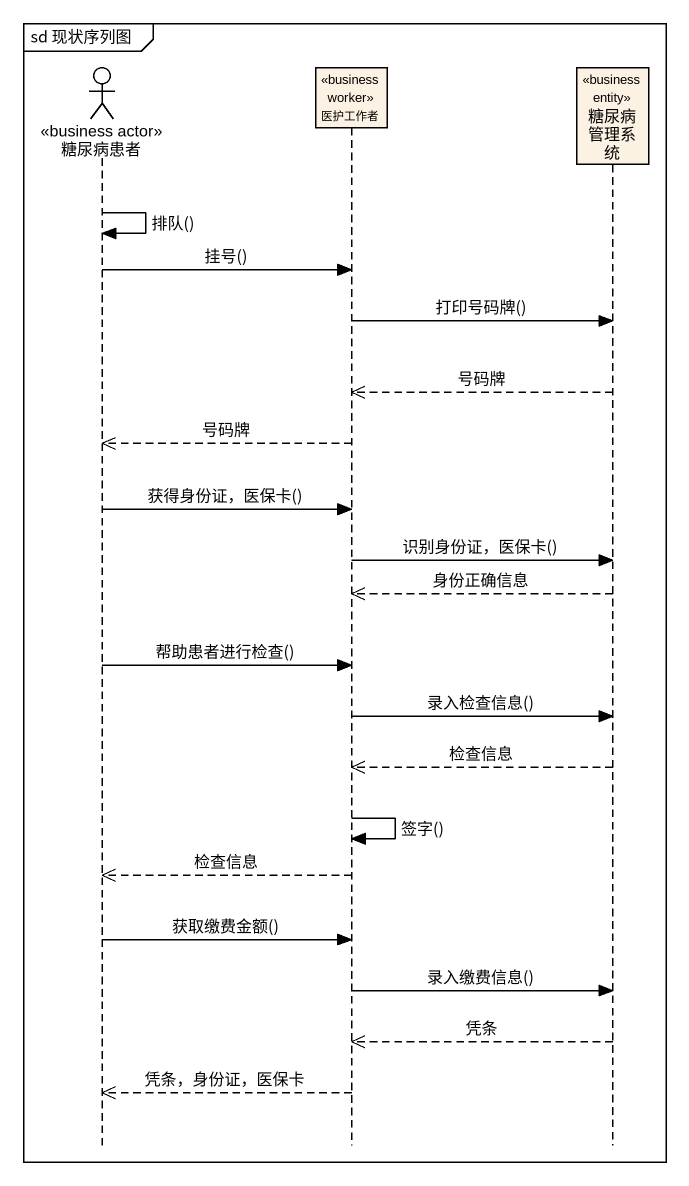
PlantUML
@startuml
mainframe sd 现状序列图
hide footbox
actor 糖尿病患者 <<business actor>>
participant 医护工作者 <<business worker>>
participant 糖尿病管理系统 <<business entity>>

糖尿病患者 -> 糖尿病患者 : 排队()
糖尿病患者 -> 医护工作者 : 挂号()
医护工作者 -> 糖尿病管理系统 : 打印号码牌()
糖尿病管理系统 -->> 医护工作者 : 号码牌
医护工作者 -->> 糖尿病患者 : 号码牌
糖尿病患者 -> 医护工作者 : 获得身份证，医保卡()
医护工作者 -> 糖尿病管理系统 : 识别身份证，医保卡()
糖尿病管理系统 -->> 医护工作者 : 身份正确信息
糖尿病患者 -> 医护工作者 : 帮助患者进行检查()
医护工作者 -> 糖尿病管理系统 : 录入检查信息()
糖尿病管理系统 -->> 医护工作者 : 检查信息
医护工作者 -> 医护工作者 : 签字()
医护工作者 -->> 糖尿病患者 : 检查信息
糖尿病患者 -> 医护工作者 : 获取缴费金额()
医护工作者 -> 糖尿病管理系统 : 录入缴费信息()
糖尿病管理系统 -->> 医护工作者 : 凭条
医护工作者 -->> 糖尿病患者 : 凭条，身份证，医保卡
@enduml
